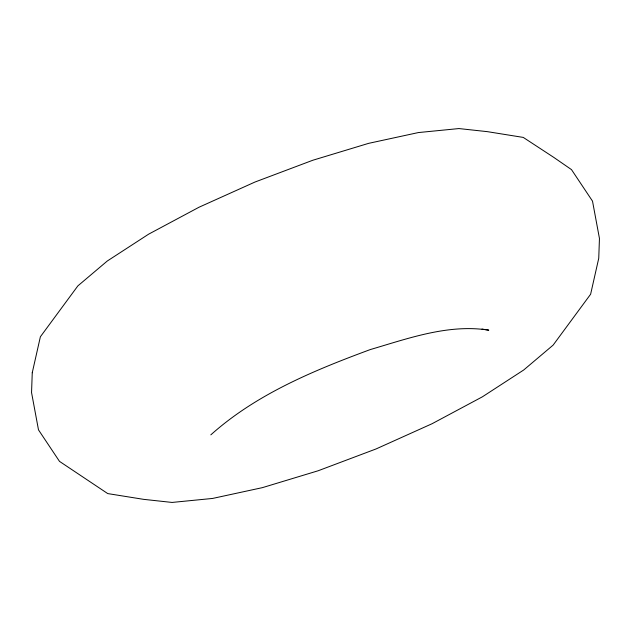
<?xml version="1.0" encoding="UTF-8"?>
<svg xmlns="http://www.w3.org/2000/svg" width="631" height="631" viewBox="0 0 631 631"><rect width="100%" height="100%" fill="white"/><g stroke="black" fill="none" stroke-linecap="round" stroke-linejoin="round"><path stroke-width="0.95" d="M210.825 434.854C256.241 394.17 313.812 370.444 370.342 349.55C408.541 338.35 448.428 323.813 488.78 330.155L481.981 329.066M32.252 372.747L31.55 392.561L38.491 429.869L59.495 461.371L107.735 493.584L143.639 499.35L172.074 502.434L212.576 498.443L262.393 487.645L318.127 470.773L375.981 448.98L432.006 423.756L482.399 396.812L523.714 369.987L553.135 345.11L590.624 294.22L598.748 258.253L599.45 238.439L592.509 201.131L571.505 169.629L553.813 157.411L523.265 137.416L487.361 131.65L458.926 128.566L418.424 132.557L368.607 143.355L312.873 160.227L255.019 182.02L198.994 207.244L148.6 234.188L107.286 261.013L77.865 285.89L40.376 336.78L32.252 372.747"/></g></svg>
